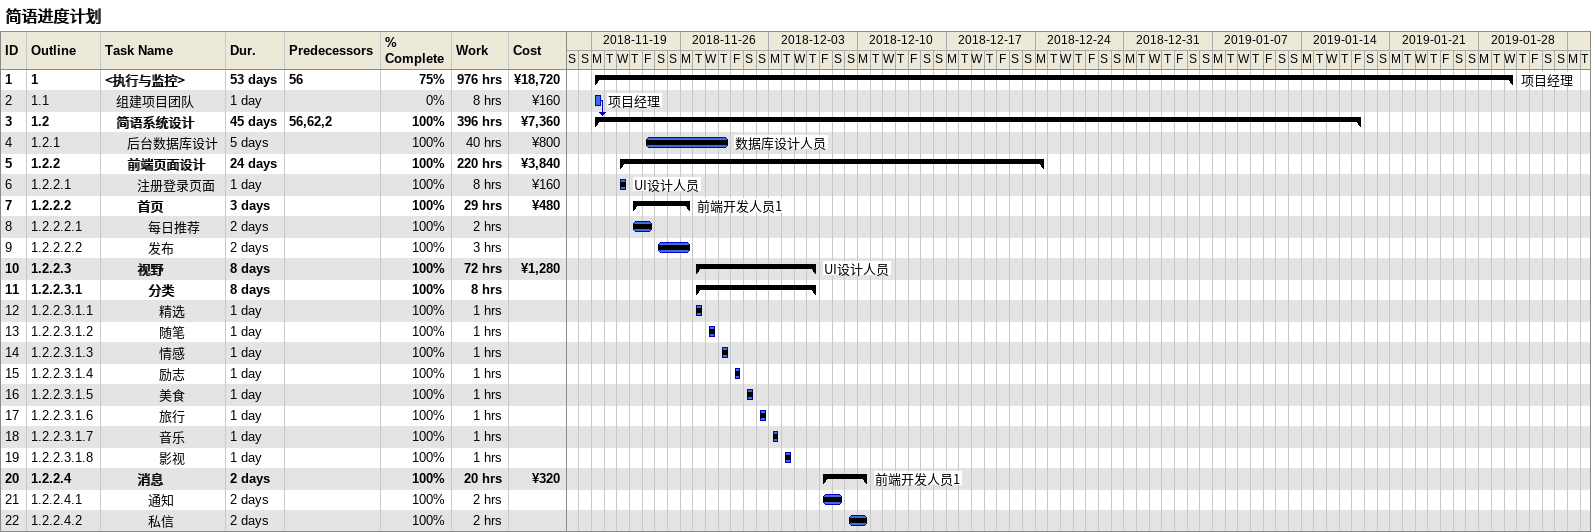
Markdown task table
简语进度计划

| ID | WBS | Task | Duration | Start | Finish | Predecessors | Resources | % complete | Work (h) | Cost (¥) |
|---|---|---|---|---|---|---|---|---|---|---|
| 1 | 1 | **<执行与监控>** | 53d | 2018-11-19 | 2019-01-30 | 56 | 项目经理 | 75 | 976 | 18720 |
| 2 | 1.1 | 组建项目团队 | 1d | 2018-11-19 | 2018-11-19 |  | 项目经理 | 0 | 8 | 160 |
| 3 | 1.2 | **简语系统设计** | 45d | 2018-11-19 | 2019-01-18 | 56, 62, 2 |  | 100 | 396 | 7360 |
| 4 | 1.2.1 | 后台数据库设计 | 5d | 2018-11-23 | 2018-11-29 |  | 数据库设计人员 | 100 | 40 | 800 |
| 5 | 1.2.2 | **前端页面设计** | 24d | 2018-11-21 | 2018-12-24 |  |  | 100 | 220 | 3840 |
| 6 | 1.2.2.1 | 注册登录页面 | 1d | 2018-11-21 | 2018-11-21 |  | UI设计人员 | 100 | 8 | 160 |
| 7 | 1.2.2.2 | **首页** | 3d | 2018-11-22 | 2018-11-26 |  | 前端开发人员1 | 100 | 29 | 480 |
| 8 | 1.2.2.2.1 | 每日推荐 | 2d | 2018-11-22 | 2018-11-23 |  |  | 100 | 2 |  |
| 9 | 1.2.2.2.2 | 发布 | 2d | 2018-11-24 | 2018-11-26 |  |  | 100 | 3 |  |
| 10 | 1.2.2.3 | **视野** | 8d | 2018-11-27 | 2018-12-06 |  | UI设计人员 | 100 | 72 | 1280 |
| 11 | 1.2.2.3.1 | **分类** | 8d | 2018-11-27 | 2018-12-06 |  |  | 100 | 8 |  |
| 12 | 1.2.2.3.1.1 | 精选 | 1d | 2018-11-27 | 2018-11-27 |  |  | 100 | 1 |  |
| 13 | 1.2.2.3.1.2 | 随笔 | 1d | 2018-11-28 | 2018-11-28 |  |  | 100 | 1 |  |
| 14 | 1.2.2.3.1.3 | 情感 | 1d | 2018-11-29 | 2018-11-29 |  |  | 100 | 1 |  |
| 15 | 1.2.2.3.1.4 | 励志 | 1d | 2018-11-30 | 2018-11-30 |  |  | 100 | 1 |  |
| 16 | 1.2.2.3.1.5 | 美食 | 1d | 2018-12-01 | 2018-12-01 |  |  | 100 | 1 |  |
| 17 | 1.2.2.3.1.6 | 旅行 | 1d | 2018-12-02 | 2018-12-02 |  |  | 100 | 1 |  |
| 18 | 1.2.2.3.1.7 | 音乐 | 1d | 2018-12-03 | 2018-12-03 |  |  | 100 | 1 |  |
| 19 | 1.2.2.3.1.8 | 影视 | 1d | 2018-12-04 | 2018-12-04 |  |  | 100 | 1 |  |
| 20 | 1.2.2.4 | **消息** | 2d | 2018-12-07 | 2018-12-10 |  | 前端开发人员1 | 100 | 20 | 320 |
| 21 | 1.2.2.4.1 | 通知 | 2d | 2018-12-07 | 2018-12-08 |  |  | 100 | 2 |  |
| 22 | 1.2.2.4.2 | 私信 | 2d | 2018-12-09 | 2018-12-10 |  |  | 100 | 2 |  |
